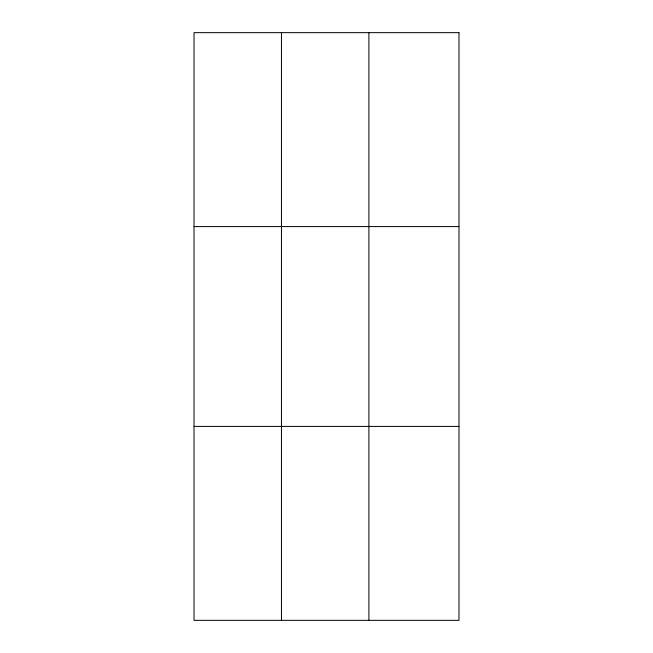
<?xml version="1.0" encoding="UTF-8"?>
<svg xmlns="http://www.w3.org/2000/svg" width="653" height="653" viewBox="0 0 653 653"><rect width="100%" height="100%" fill="white"/><g stroke="black" fill="none" stroke-linecap="round" stroke-linejoin="round"><path stroke-width="0.98" d="M281.459 620.35L281.459 32.65M368.896 620.35L368.896 32.65M194.023 226.591L458.977 226.591M194.023 426.409L458.977 426.409M458.977 32.65L194.023 32.65L194.023 620.35L458.977 620.35L458.977 32.65"/></g></svg>
